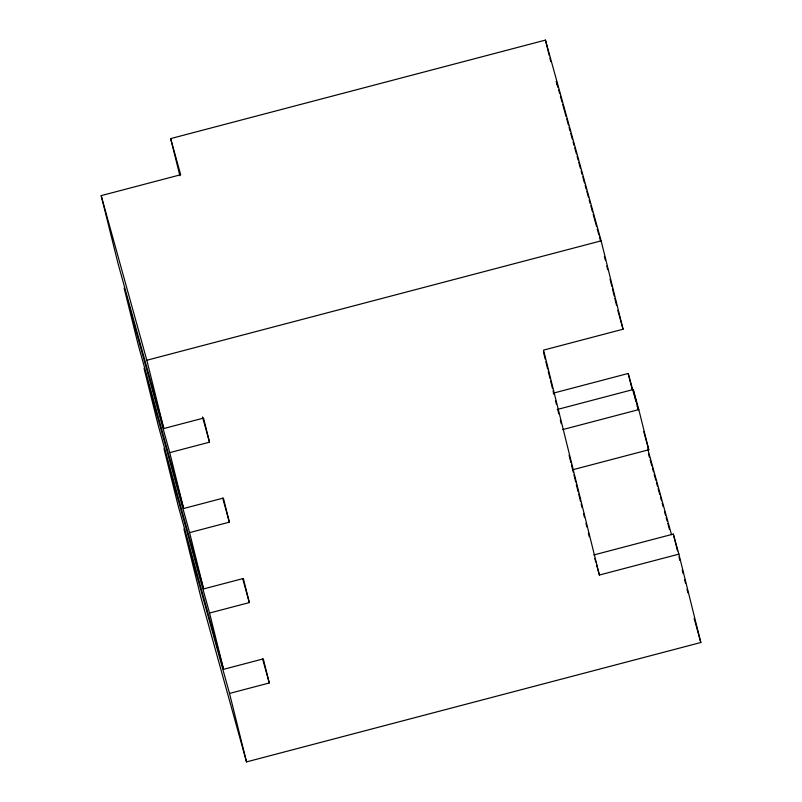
<?xml version="1.0" encoding="UTF-8"?>
<svg xmlns="http://www.w3.org/2000/svg" width="802" height="802" viewBox="0 0 802 802"><rect width="100%" height="100%" fill="white"/><g stroke="black" fill="none" stroke-linecap="round" stroke-linejoin="round"><path stroke-width="1.2" d="M179.879 175.738L170.666 138.596L545.45 40.1L601.129 240.851L623.064 329.221L543.556 350.113L599.385 575.034L678.883 554.142L673.319 534.072L593.821 554.964M678.883 554.142L700.818 642.512L246.525 761.9L229.522 693.429L269.272 682.983L263.297 658.883L223.547 669.329L209.563 613.029L249.322 602.583L243.337 578.483L203.588 588.929L189.603 532.608L229.352 522.162L223.377 498.062L183.628 508.508L169.763 452.629L209.512 442.183L203.538 418.083L163.778 428.529L118.135 263.908L101.182 195.628L180.681 174.736L170.666 138.596M163.778 428.529L146.836 360.248L601.129 240.851M553.24 393.17L628.197 373.471L635.876 401.18M557.21 409.501L633.229 389.521L638.803 409.601L648.768 449.772L572.598 469.782M562.773 429.581L638.803 409.601M556.337 81.463L558.012 87.508M558.683 89.914L559.686 93.543M560.357 95.959L562.032 101.994M562.703 104.41L566.052 116.48M566.723 118.896L568.397 124.942M569.069 127.348L570.072 130.977M570.743 133.393L572.417 139.428M573.079 141.844L574.092 145.463M574.763 147.879L576.438 153.914M577.099 156.33L578.112 159.959M578.773 162.375L580.447 168.41M581.119 170.826L582.122 174.445M582.793 176.861L584.468 182.896M585.139 185.312L586.142 188.941M586.813 191.347L588.488 197.392M589.159 199.808L590.162 203.427M590.833 205.843L592.508 211.878M593.179 214.294L596.528 226.375M597.199 228.791L598.873 234.826M599.535 237.242L600.548 240.861M617.821 310.324L623.064 329.221M637.219 405.992L638.222 409.611L633.229 389.521M643.755 431.697L648.768 449.772M647.735 448.99L671.515 534.723M648.477 453.772L649.48 457.381M650.141 459.787L651.815 465.792M652.477 468.198L653.48 471.807M654.141 474.213L655.815 480.218M656.477 482.624L657.48 486.233M658.141 488.639L659.815 494.644M660.477 497.05L661.48 500.659M662.141 503.065L663.144 506.663M664.477 511.475L665.48 515.084M666.151 517.49L667.144 521.089M667.815 523.495L669.48 529.51M694.151 618.462L700.818 642.512M594.803 558.503L595.786 562.052M596.437 564.407L599.385 575.034M202.515 416.95L209.512 442.183M222.705 498.182L229.352 522.162M242.665 578.583L249.322 602.583M262.615 658.973L269.272 682.983M101.182 195.628L146.836 360.248M169.763 452.629L124.109 288.008L138.064 344.238L183.628 508.508M189.603 532.608L144.049 368.339L158.004 424.569L203.588 588.929M209.563 613.029L163.989 448.669L177.944 504.899L223.547 669.329M229.522 693.429L183.929 528.999L200.871 597.279L246.525 761.9M604.407 256.429L605.299 260.028M606.783 266.013L607.675 269.612M610.061 279.196L611.846 286.384M612.437 288.78L614.222 295.968M614.813 298.364L616.598 305.552M673.319 534.072L677.479 550.844M678.963 556.829L679.855 560.428M682.241 570.001L683.134 573.6M684.617 579.585L685.509 583.184M686.993 589.169L687.885 592.768M556.297 81.433L557.169 84.942M545.45 40.1L549.32 55.669M549.911 58.065L550.804 61.664M628.197 373.471L632.066 389.05M543.425 351.918L545.23 359.216M545.841 361.652L547.646 368.94M548.247 371.376L550.062 378.664M550.663 381.1L552.478 388.399M553.079 390.825L553.981 394.474M555.495 400.549L556.398 404.198M557.911 410.283L558.814 413.932M560.317 420.007L561.23 423.656M569.069 455.265L570.884 462.564M571.485 464.99L573.3 472.288M573.901 474.714L575.716 482.012M576.317 484.448L578.122 491.736M578.733 494.172L580.538 501.471M581.139 503.897L582.052 507.546M583.555 513.621L584.457 517.27M585.971 523.355L586.874 526.994M588.387 533.079L589.29 536.728"/></g></svg>
